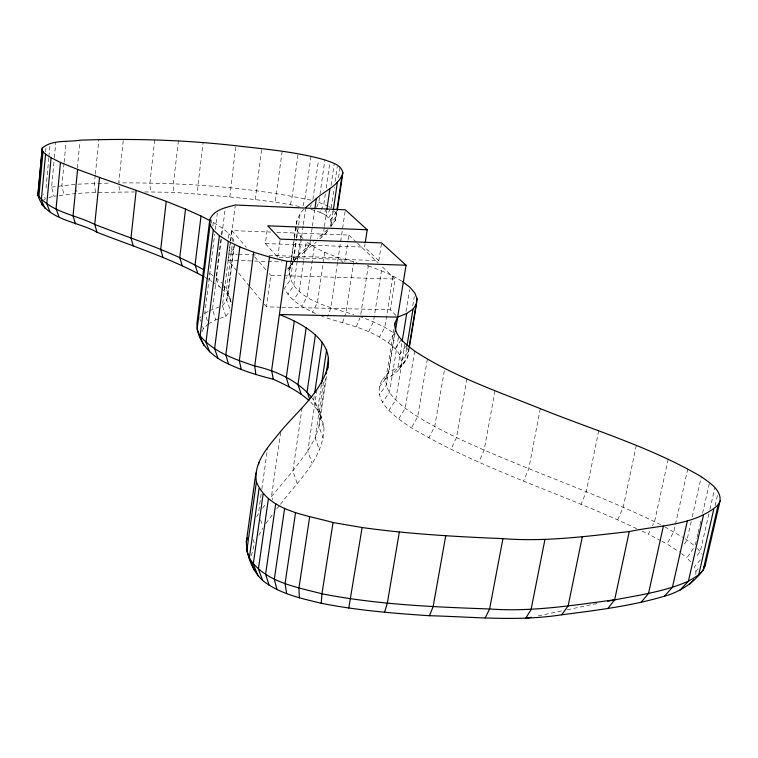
<?xml version="1.0" encoding="UTF-8"?>
<svg xmlns="http://www.w3.org/2000/svg" width="758" height="758" viewBox="0 0 758 758"><rect width="100%" height="100%" fill="white"/><g stroke="black" fill="none" stroke-linecap="round" stroke-linejoin="round"><path stroke-width="0.57" stroke-dasharray="3.79 2.84" d="M695.825 574.498L695.92 571.371L694.413 566.956L700.477 559.745M299.296 206.46C265.774 199.648 231.569 197.137 197.554 194.124L197.961 185.274L203.097 142.694M229.826 196.919L235.814 145.726M280.479 504.288C297.686 481.15 323.391 458.865 323.979 427.919C322.122 417.345 318.493 406.705 312.22 397.95M45.622 151.884L46.049 147.279M48.815 157.825L45.973 188.448L44.049 189.168M48.919 156.65L49.905 146.048M76.103 193.489L54.017 196.227L51.61 187.065L54.244 158.915M54.358 157.74L55.779 142.485M64.051 163.311L61.929 185.473L63.852 194.654M64.155 162.146L66.164 141.149M77.354 167.992L79.969 141.339M95.252 175.259L94.437 183.313L95.517 192.437L134.441 191.954M95.366 174.113L98.872 139.586M123.241 140.656L118.76 182.877C183.682 182.669 249.174 186.847 312.751 200.529L318.445 160.469M255.228 199.619L261.718 148.577M154.727 139.993L149.923 183L150.482 191.973L173.535 192.343L197.554 194.124M178.414 140.685L173.459 183.427L173.535 192.343M636.777 528.686C562.455 493.373 482.467 469.941 411.423 427.844C396.728 417.781 370.359 401.19 382.098 380.184L391.479 375.902L397.514 371.268L400.897 366.067C404.156 352.243 389.46 343.232 379.445 337.092C361.547 326.603 340.901 323.041 321.657 316.247M211.321 223.174L211.757 219.649M212.837 225.931L213.273 222.407L211.236 221.345M207.313 320.71L204.821 313.244L214.685 234.203M215.272 229.551L217.3 213.282M220.9 288.049L219.195 286.496L215.964 277.703L221.203 236.164M221.345 235.008L222.227 228.082L213.273 222.407M221.355 239.111L212.524 309.093L215.679 319.876L209.303 323.401M221.952 234.44L225.334 207.616M228.3 238.306L228.897 233.654L222.227 228.082M249.458 286.23L228.025 260.202L230.356 241.973M230.498 240.836L231.815 230.584L270.824 232.081M219.763 318.445L225.893 316.313L222.416 305.739L230.527 242.371M230.678 241.205L235.16 206.167M232.081 245.99L226.519 289.338L231.73 304.593M232.687 241.3L232.99 238.959L228.897 233.654M234.014 246.085L226.689 300.31L230.072 309.368M381.426 244L378.829 260.61L277.712 257.218L265.338 243.555L267.422 228.025M282.194 151.278L275.154 202.215M280.612 307.198L266.456 306.867L270.758 275.334L269.232 273.581M277.712 257.218L280.043 240.248M297.96 154.954L292.275 196.066L290.456 204.679M291.205 260.316C279.304 296.833 329.285 307.066 353.796 314.579M291.366 259.16L294.265 238.41M294.426 237.254C295.421 226.424 296.596 214.779 305.777 207.474L303.304 225.012M294.312 238.685L289.272 274.15L285.984 278.688M294.474 237.519L296.928 219.981M293.033 261.254L290.428 279.863L284.487 288.277C290.305 300.973 303.541 307.805 315.546 313.566M293.194 260.089L296.132 239.149M296.293 237.993L297.278 231.01L296.037 225.723M293.649 260.165L296.567 239.367M296.729 238.211L300.13 213.946M261.169 493.894L258.383 513.735L256.697 516.795M261.823 489.232L267.716 447.229M310.969 156.328L305.01 198.615L302.916 206.062M297.136 261.576L293.744 285.633L287.86 294.341M297.297 260.43L300.196 239.812M300.358 238.666L300.689 236.373L297.278 231.01M303.143 226.178L299.183 254.233L293.611 261.785M303.503 261.283L299.239 291.29L293.545 300.31M303.674 260.127L306.298 241.66C321.297 252.604 339.139 258.544 357.094 262.495M280.621 432.392L271.506 496.348L272.653 499.674M310.448 239.86L309.795 244.446L304.375 251.817L295.269 260.25M310.609 238.713L312.249 227.248M312.41 226.102L314.712 210.051M316.617 207.484L318.805 202.339L319.8 195.46M319.961 194.313L324.898 159.919M314.238 246.937L307.056 296.899L301.675 306.251M325.334 193.83L323.837 204.167L321.326 209.217M326.158 188.088L329.815 162.818M324.263 227.571L323.429 233.312L319.45 238.713M324.433 226.415L326.764 210.336M331.094 185.388L334.269 163.51M324.765 252.281L317.431 302.546L312.486 312.23M331.227 207.986L334.259 187.207M335.102 181.437L337.291 166.438M302.091 407.87L292.891 470.917L297.288 483.765M333.132 211.283L330.924 226.396L335.434 220.237L337.196 211.34M338.542 177.675L340.067 167.262M336.779 211.056L335.434 220.237L330.118 227.409L331.208 223.278L336.505 216.021L335.671 212.628L334.42 210.942M314.21 396.216L313.698 399.674L317.649 410.163L322.103 418.871M316.92 389.621L307.814 451.067L312.135 463.46M337.556 262.344L330.725 308.288L327.551 316.437M337.727 261.188L345.354 209.814M321.42 384.704L317.962 407.975L319.734 416.635L323.979 427.919M323.467 382.212L315.139 437.972L307.814 451.067L292.891 470.917L270.123 498.186M325.419 378.593L319.734 416.635L318.947 426.659L315.139 437.972L319.45 449.996M326.461 376.461L318.947 426.659L323.24 438.323M344.843 261.69L347.96 240.873M348.14 239.718L348.832 235.094L276.727 232.308M353.74 261.491L346.065 312.144L344.701 316.285M378.829 260.61L364.551 247.146L365.081 243.669M360.77 314.352L368.265 265.85L366.029 265.177M368.265 265.85L381.464 270.72L373.448 321.762L368.653 331.739M381.464 270.72L393.014 276.007L384.827 327.323L379.445 337.092M396.036 315.48L390.323 309.776L395.24 279.048L381.482 266.03M393.952 328.972L385.983 378.375C384.723 391.479 396.169 400.755 405.227 408.259C421.145 419.951 438.825 428.895 456.515 437.565C523.484 469.107 594.281 491.885 660.673 524.688M395.041 330.753L386.239 385.263L379.142 394.7M395.032 333.378L388.845 371.733L385.983 378.375L378.953 387.414M398.414 337.443L389.489 392.454L382.458 402.318M405.994 311.604L409.576 289.632M401.816 343.44L397.865 367.658L391.479 375.902M405.018 343.431L395.742 400.072L388.911 410.362M412.731 305.91L414.256 296.586M406.629 347.969L404.185 362.836L397.514 371.268M408.913 348.168L407.681 357.435L404.185 362.836L397.865 367.658L388.845 371.733L382.098 380.184M409.206 348.168L407.681 357.435L400.897 366.067M414.692 351.125L405.227 408.259L398.661 418.947M427.37 359.169L417.667 416.786L411.423 427.844M444.302 370.804L434.704 426.593L428.782 438.01M466.881 378.905L456.515 437.565L450.906 449.305M494.983 390.863L484.173 450.091L478.848 462.124M540.293 408.638L528.781 468.681L523.607 481.027M598.706 430.762L586.266 491.771L581.026 504.383M636.294 445.496L623.237 507.159L617.666 519.836M668.215 459.187L654.59 521.485L652.543 525.692M687.828 468.832L673.834 531.614L667.012 544.017L679.509 551.995M691.201 521.523L687.051 539.914L682.986 546.423M692.234 516.928L701.321 476.706M695.332 545.03L696.886 538.227M697.142 537.09L697.919 533.689M698.175 532.552L699.729 525.739M699.985 524.602L700.762 521.201M702.571 513.261L709.545 482.609M708.891 513.81L700.278 551.436L695.588 557.509M709.943 509.243L714.898 487.574M715.097 505.728L717.722 494.273M342.644 322.501L344.359 317.318M310.515 206.82L311.263 204.726M356.288 326.84L360.003 317.678M201.95 331.796L203.419 328.621L208.393 323.903M660.824 540.71L648.46 534.096L650.506 529.899M293.479 261.321L290.229 267.915L286.988 272.321M310.884 209.246L319.819 212.24L320.824 210.222M258.848 535.366L262.656 528.203M319.819 212.24L323.609 214.002L325.845 210.061M388.371 342.777L394.264 333.236L384.827 327.323L373.448 321.762L360.42 316.664M331.208 223.278L330.441 220.019L326.414 215.698L330.024 209.919M328.726 217.65L333.16 211.046M395.174 348.661L400.849 340.285M690.794 561.896L686.89 557.86L694.442 547.068M330.441 220.019L335.671 212.628M399.637 354.611L405.577 346.434M319.791 238.969L325.618 233.549L328.83 229.172M265.916 523.484L272.7 514.256M292.218 263.035L287.775 269.052L292.152 263.604M325.618 233.549L328.934 229.077M262.524 508.239L265.982 503.672M401.579 360.457L408.344 351.617L406.231 345.534M225.893 316.313L230.451 310.373M222.416 305.739L226.689 300.31L227.959 294.862L234.497 244.076L232.99 238.959M294.199 260.439L299.183 254.233L313.433 241.48M276.822 508.751L279.749 505.179M233.284 249.088L229.03 254.044L237.254 254.328M695.92 571.371L698.251 568.775M199.553 318.114L201.05 316.721M327.598 229.466L317.071 238.505M304.375 251.817L316.399 241.935M43.784 199.866L45.319 198.899L43.547 193.896M204.821 313.244L208.668 311.168M209.634 310.647L220.218 306.488M215.679 319.876L218.749 318.805M48.815 197.544L54.017 196.227M538.284 615.847L562.588 610.73M567.211 609.764L597.304 603.434M51.61 187.065L75.762 184.222L110.659 183.019M95.517 192.437L77.221 193.385L76.672 189.945M144.75 191.973L150.482 191.973M281.786 307.227L390.323 309.776M270.758 275.334L395.24 279.048M238.429 254.366L258.393 255.039M268.957 255.399L338.239 257.748L343.715 263.216M228.025 260.202L266.844 261.463M268.029 261.51L282.147 261.965M265.338 243.555L364.551 247.146M318.805 202.339L328.081 206.11M642.092 531.15L648.46 534.096M664.719 526.819L684.218 538.133M661.857 541.259L667.012 544.017M204.963 277.324L211.927 281.483M393.014 276.007L402.602 281.578M328.868 206.583L330.441 207.521M323.609 214.002L326.414 215.698M685.156 538.73L694.186 545.476M209.795 273.477L213.32 275.893M212.837 282.109L219.195 286.496M681.357 553.463L686.89 557.86M215.964 277.703L222.52 283.644M221.753 288.836L226.007 292.721L230.195 298.728L231.218 302.631M300.689 236.373L303.086 238.637M348.832 235.094L356.563 242.418M357.425 243.233L378.053 262.77M697.303 548.432L702.211 554.259M231.815 230.584L246.322 247.25M254.726 256.905L266.172 270.066M310.704 401.996L317.649 410.163M250.197 287.121L261.283 300.585M264.239 304.176L266.456 306.867M223.184 284.591L226.519 289.338L230.195 298.728M223.686 286.676L226.007 292.721M252.926 539.402L254.489 543.543L251.609 554.913L251.779 558.314M199.932 319.165L200.709 321.269M202.642 326.518L203.419 328.621M260.6 519.941L262.827 526.147M209.369 278.091L210.108 280.223M119.053 186.269L119.537 191.926"/><path stroke-width="1.14" d="M607.717 601.246C634.863 595.674 662.843 592.453 688.425 581.168C694.944 577.255 702.912 573.569 705.148 565.601L720.091 500.811C721.066 489.355 709.242 482.59 701.321 476.706C650.866 447.182 594.263 430.364 540.293 408.638C497.655 391.45 453.417 376.432 414.692 351.125C405.843 344.179 393.942 335.936 394.88 323.221L397.666 317.109L406.714 313.452L413.006 309.075L416.464 304.119L417.042 298.737L414.834 293.09L409.955 287.32L402.602 281.578M327.513 369.459C334.657 339.925 301.94 323.41 279.408 314.504L397.666 317.109M720.091 500.811L718.158 504.989L703.159 570.12C693.409 582.987 679.992 591.941 664.434 596.205C630.978 606.144 596.224 610.323 561.706 614.795C517.866 621.617 473.513 616.851 429.435 615.723C393.194 613.336 356.904 610.351 321.231 603.264L321.961 593.808L333.037 522.537C306.421 514.909 268.389 511.299 256.394 481.87C253.248 461.793 269.261 445.628 280.782 431.236C297.667 411.082 320.065 393.175 327.863 367.128M337.367 210.165L342.872 172.739C341.28 164.562 331.53 162.515 324.898 159.919C295.895 151.685 265.651 149.203 235.814 145.726C184.137 139.842 132.044 138.373 80.083 140.173C67.85 142.286 52.321 139.434 42.259 148.028L37.9 195.1C50.947 212.278 76.387 214.969 94.741 224.453C131.513 238.742 169.593 250.595 204.129 269.981M42.259 148.028L37.9 195.1C44.76 220.19 78.027 221.213 97.052 232.289C132.963 246.293 170.038 258.127 203.94 276.746M38.829 197.26L42.998 151.714L42.041 149.714M42.998 151.714L45.565 154.234L41.358 199.96L44.779 208.166M45.565 154.234L51.07 157.787L46.797 203.75L49.943 211.795M51.07 157.787L60.46 162.42L56.073 208.649L58.906 216.57M60.46 162.42L77.591 169.432L73.024 216.03L75.544 223.875M77.591 169.432L99.544 177.467L94.741 224.453L97.052 232.289M99.544 177.467L136.184 190.353L130.982 237.946L133.2 245.848M136.184 190.353L166.248 201.363L160.705 249.477L162.998 257.512M166.248 201.363L185.52 209.075L179.76 257.587L182.223 265.755M185.52 209.075L201.031 216.03L195.071 264.921L197.762 273.259M365.261 242.513L367.213 229.759L345.354 209.814L235.312 205.001C226.007 207.484 213.936 209.615 209.786 219.555L196.919 323.59C196.947 342.464 212.107 356.952 228.49 364.011C242.768 370.833 257.947 375.456 273.287 379.208C285.908 384.998 298.633 391.147 308.98 400.584M209.786 219.555L210.07 224.633L197.08 329.55L204.054 345.695M210.07 224.633L213.273 230.053L200.103 335.841C213.775 352.328 235.113 359.368 254.745 365.991C275.893 370.653 297.164 380.402 311.481 397.088M213.273 230.053L219.384 235.691L205.977 342.284L209.653 351.892M219.384 235.691L228.31 241.376L214.618 348.718L217.859 358.051M228.31 241.376L239.85 246.947L225.827 354.943L228.49 364.011M239.85 246.947L253.712 252.234L239.32 360.761L241.281 369.563M253.712 252.234L269.516 257.076L254.745 365.991L255.872 374.556M321.231 603.264C300.945 598.356 279.399 593.808 262.656 580.524C252.253 570.717 246.54 555.803 246.35 541.686L255.863 473.087M258.506 464.673L258.829 462.342M395.411 331.056L406.042 265.215L286.808 261.302L271.629 370.473L273.287 379.208M256.394 481.87L246.767 551.123L254.451 570.566M259.056 488.446L249.316 558.144C264.874 582.163 296.444 587.024 321.961 593.808C377.171 604.581 433.538 607.025 489.611 608.968C531.585 612.057 573.19 605.31 614.662 599.786L629.263 531.566C658.854 525.114 694.214 525.957 718.158 504.989M263.13 493.922L253.276 563.98L258.061 575.919M268.398 498.745L258.412 569.087L262.656 580.524M294.284 321.136L286.287 377.446L289.006 386.741M314.873 208.905L316.342 198.596C325.163 190.476 339.451 185.217 342.872 172.739M275.732 503.672L265.603 574.28L269.09 585.204M306.175 327.863L297.979 384.562L301.22 394.226M326.935 209.18L329.938 188.505M284.638 508.211L274.339 579.046L276.916 589.497M333.302 210.118L337.386 182.223M315.423 334.79L307.056 391.924L309.615 398.973M336.95 209.9L341.849 176.605M295.554 512.56L285.065 583.584L286.638 593.637M314.722 392.758L322.216 342.057M321.6 383.539L326.622 349.798M326.111 373.988L328.527 357.842M309.634 516.984L298.927 588.151L299.391 597.873M394.501 325.523L394.88 323.221M629.263 531.566C587.308 536.247 545.229 542.008 502.933 538.635C455.88 536.692 408.799 534.039 362.116 527.53L348.784 608.077M402.195 341.128L406.714 313.452M406.999 345.676L413.006 309.075M409.102 347.012L417.042 298.737M409.396 347.003L416.464 304.119M399.324 532.059L387.329 603.207L384.505 612.341M445.732 535.84L433.121 606.684L429.435 615.723M502.933 538.635L489.611 608.968L485.186 617.912M544.879 539.762L531.064 609.64L525.559 618.519L531.339 617.306M582.324 536.721L568.14 605.907L561.706 614.795M663.354 526.166L648.488 593.571L641.022 602.402M687.43 520.632L672.422 587.317L664.434 596.205M703.49 515.099L688.425 581.168L679.926 590.198M698.705 574.877L713.761 509.367M246.35 541.686L247.459 537.469M607.717 608.617L614.662 599.786M689.771 584.143L693.93 579.699M703.585 567.259L705.148 565.601M305.777 207.474L316.342 198.596M367.213 229.759L267.726 225.808L280.195 239.121L381.596 242.892L406.042 265.215M333.037 522.537L362.116 527.53M269.516 257.076L286.808 261.302M201.031 216.03L210.212 220.815M41.567 203.646L42.42 205.636M201.078 337.357L201.154 339.65"/></g></svg>
